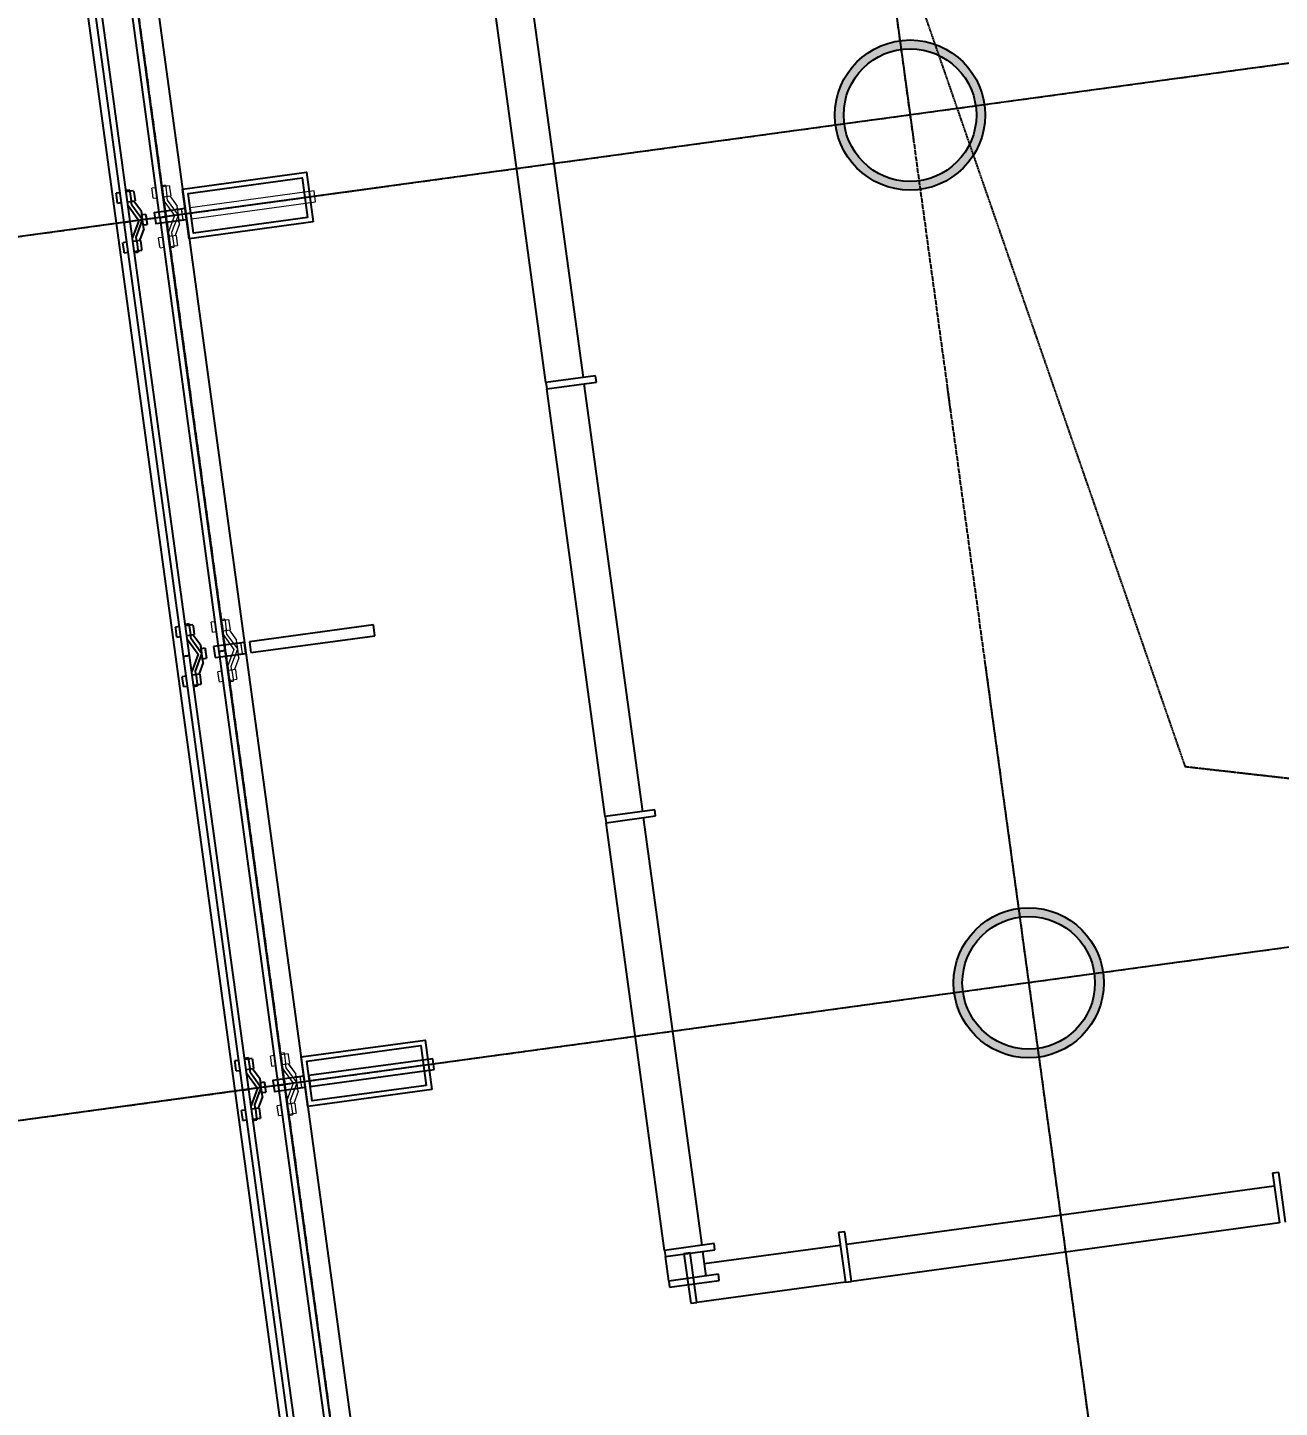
# Model space of a CAD drawing. Header units: millimetres. Extents: x -39175 to 150737, y -15023 to 140542.
# Drawn here: x -27054 to -22053, y 97356 to 102870 of the extents above; entities that cross this region are included whole.
import ezdxf

# ---------------------------------------------------------------- set-up
doc = ezdxf.new("R2010")
doc.units = ezdxf.units.MM
doc.header["$LTSCALE"] = 10
doc.linetypes.add('DASH', pattern=[0.35, 0.25, -0.1])
doc.linetypes.add('E-RG-1F$0$$0$DOTE', pattern=[2.42, 2, -0.2, 0.02, -0.2])
for name, color, linetype in [('A—墙体', 7, 'Continuous'), ('A—轴线、尺寸', 1, 'Continuous'), ('A—门窗', 135, 'Continuous'), ('I—平面—填充03(灰度)', 250, 'Continuous'), ('I—平面—门', 22, 'Continuous'), ('轴线100', 1, 'Continuous')]:
    doc.layers.add(name, color=color, linetype=linetype)
doc.layers.add('E-RF-5F$0$A-GLAZ', color=6, linetype='Continuous', lineweight=5)
doc.styles.add('ARIAL', font='arial.ttf')
doc.dimstyles.new('200', dxfattribs={"dimscale": 200, "dimtxt": 2.5, "dimasz": 2, "dimexe": 1, "dimexo": 1, "dimgap": 0.8, "dimtad": 1, "dimdec": 0, "dimdsep": 46, "dimtxsty": 'ARIAL', "dimblk1": 'ARCHTICK', "dimblk2": 'ARCHTICK', "dimsah": 1, "dimcen": -0.9, "dimdle": 1, "dimclrd": 256, "dimclre": 256, "dimclrt": 40, "dimaunit": 1, "dimadec": 0, "dimazin": 0, "dimtfac": 0.35, "dimtdec": 0, "dimtix": 1, "dimtmove": 2, "dimatfit": 3, "dimldrblk": 'ARCHTICK', "dimfxl": 0, "dimtvp": 0.8, "dimtolj": 1, "dimtzin": 0, "dimarcsym": 0})
doc.dimstyles.new('副本 100', dxfattribs={"dimscale": 100, "dimtxt": 2.5, "dimasz": 2, "dimexe": 1, "dimexo": 1, "dimgap": 0.8, "dimtad": 1, "dimdec": 0, "dimdsep": 46, "dimtxsty": 'ARIAL', "dimblk1": 'ARCHTICK', "dimblk2": 'ARCHTICK', "dimsah": 1, "dimcen": -0.9, "dimdle": 1, "dimclrd": 256, "dimclre": 256, "dimclrt": 40, "dimaunit": 1, "dimadec": 0, "dimazin": 0, "dimtfac": 0.35, "dimtdec": 0, "dimtix": 1, "dimtmove": 2, "dimatfit": 3, "dimldrblk": 'ARCHTICK', "dimfxl": 0, "dimtvp": 0.8, "dimtolj": 1, "dimtzin": 0, "dimarcsym": 0})

# ---------------------------------------------------------------- blocks, each defined once
blk = doc.blocks.new('E-RF-5F$0$Spider Panel - Spider Panel-10871031-E2 号楼五层平面图 5TH FLOOR PLAN')
at = {"layer": 'A—门窗', "color": 8, "lineweight": 9}
for p, q in [((-895, 65), (-895, 50)), ((-895, 65), (-889.1, 65)), ((-895, 65), (-895, 50)), ((-895, 65), (-860.9, 65)), ((-895, 65), (-895, 50)), ((-895, 65), (-860.9, 65)), ((-895, 65), (-895, 50)), ((-895, 65), (-889.1, 65)), ((-889.1, 65), (-855, 65)), ((-889.1, 65), (-855, 65)), ((-860.9, 65), (-855, 65)), ((-860.9, 65), (-855, 65)), ((-855, 50), (-855, 65)), ((-855, 50), (-855, 65)), ((-855, 50), (-855, 65)), ((-855, 50), (-855, 65)), ((855, 65), (855, 50)), ((855, 65), (860.9, 65)), ((855, 65), (855, 50)), ((855, 65), (889.1, 65)), ((855, 65), (855, 50)), ((855, 65), (889.1, 65)), ((855, 65), (855, 50)), ((855, 65), (860.9, 65)), ((860.9, 65), (895, 65)), ((860.9, 65), (895, 65)), ((889.1, 65), (895, 65)), ((889.1, 65), (895, 65)), ((895, 50), (895, 65)), ((895, 50), (895, 65)), ((895, 50), (895, 65)), ((895, 50), (895, 65)), ((-1000, 15.1), (-1000, 0)), ((-1000, 15.1), (-992.7, 15.1)), ((-995, 30.1), (-995, 0)), ((-995, 30.1), (-989.1, 30.1)), ((-992.7, 15.1), (-957.3, 15.1)), ((-989.1, 30.1), (-955, 30.1)), ((-939.6, 15.1), (-957.3, 15.1)), ((-955, 25.9), (-910.4, 50)), ((-955, 0), (-955, 30.1)), ((-875, 50), (-939.6, 15.1)), ((-939.6, 0), (-875, 35)), ((-892.7, 50), (-910.4, 50)), ((-875, 50), (-910.4, 50)), ((-900, 50), (-900, 46)), ((-900, 50), (-900, 46)), ((-875, 50), (-892.7, 50)), ((-810.4, 15.1), (-875, 50)), ((-839.6, 50), (-875, 50)), ((-857.3, 50), (-875, 50)), ((-875, 35), (-810.4, 0)), ((-839.6, 50), (-857.3, 50)), ((-850, 46), (-850, 50)), ((-850, 46), (-850, 50)), ((-839.6, 50), (-795, 25.9)), ((-792.7, 15.1), (-810.4, 15.1)), ((-795, 30.1), (-795, 0)), ((-795, 30.1), (-760.9, 30.1)), ((-792.7, 15.1), (-757.3, 15.1)), ((-760.9, 30.1), (-755, 30.1)), ((-757.3, 15.1), (-750, 15.1)), ((-755, 0), (-755, 30.1)), ((-750, 0), (-750, 15.1)), ((750, 15.1), (750, 0)), ((750, 15.1), (757.3, 15.1)), ((755, 30.1), (755, 0)), ((755, 30.1), (760.9, 30.1)), ((757.3, 15.1), (792.7, 15.1)), ((760.9, 30.1), (795, 30.1)), ((810.4, 15.1), (792.7, 15.1)), ((795, 25.9), (839.6, 50)), ((795, 0), (795, 30.1)), ((875, 50), (810.4, 15.1)), ((810.4, 0), (875, 35)), ((857.3, 50), (839.6, 50)), ((875, 50), (839.6, 50)), ((850, 50), (850, 46)), ((850, 50), (850, 46)), ((875, 50), (857.3, 50)), ((939.6, 15.1), (875, 50)), ((910.4, 50), (875, 50)), ((892.7, 50), (875, 50)), ((875, 35), (939.6, 0)), ((910.4, 50), (892.7, 50)), ((900, 46), (900, 50)), ((900, 46), (900, 50)), ((910.4, 50), (955, 25.9)), ((957.3, 15.1), (939.6, 15.1)), ((955, 30.1), (955, 0)), ((955, 30.1), (989.1, 30.1)), ((957.3, 15.1), (992.7, 15.1)), ((989.1, 30.1), (995, 30.1)), ((992.7, 15.1), (1000, 15.1)), ((995, 0), (995, 30.1)), ((1000, 0), (1000, 15.1)), ((-995, -25.4), (-995, -40.4)), ((-989.1, -40.4), (-995, -40.4)), ((-955, -40.4), (-989.1, -40.4)), ((-955, -40.4), (-955, -25.4)), ((-795, -25.4), (-795, -40.4)), ((-760.9, -40.4), (-795, -40.4)), ((-755, -40.4), (-760.9, -40.4)), ((-755, -40.4), (-755, -25.4)), ((755, -25.4), (755, -40.4)), ((760.9, -40.4), (755, -40.4)), ((795, -40.4), (760.9, -40.4)), ((795, -40.4), (795, -25.4)), ((955, -25.4), (955, -40.4)), ((989.1, -40.4), (955, -40.4)), ((995, -40.4), (989.1, -40.4)), ((995, -40.4), (995, -25.4))]:
    blk.add_line(p, q, dxfattribs=at)
at = {"layer": 'A—门窗'}
for p, q in [((875, 0), (-875, 0)), ((-875, 0), (-875, -25.4)), ((-875, -25.4), (875, -25.4)), ((875, -25.4), (875, 0))]:
    blk.add_line(p, q, dxfattribs=at)
blk = doc.blocks.new('E-RF-5F$0$Spider Panel - Spider Panel-10887749-E2 号楼五层平面图 5TH FLOOR PLAN')
at = {"layer": 'A—门窗'}
for p, q in [((774.2, 0), (-774.2, 0)), ((-774.2, 0), (-774.2, -25.4)), ((-774.2, -25.4), (774.2, -25.4)), ((774.2, -25.4), (774.2, 0))]:
    blk.add_line(p, q, dxfattribs=at)
at = {"layer": 'E-RF-5F$0$A-GLAZ', "color": 8, "lineweight": 9}
for p, q in [((-794.2, 65), (-794.2, 50)), ((-794.2, 65), (-788.3, 65)), ((-794.2, 65), (-794.2, 50)), ((-794.2, 65), (-760, 65)), ((-794.2, 65), (-794.2, 50)), ((-794.2, 65), (-760, 65)), ((-794.2, 65), (-794.2, 50)), ((-794.2, 65), (-788.3, 65)), ((-788.3, 65), (-754.2, 65)), ((-788.3, 65), (-754.2, 65)), ((-760, 65), (-754.2, 65)), ((-760, 65), (-754.2, 65)), ((-754.2, 50), (-754.2, 65)), ((-754.2, 50), (-754.2, 65)), ((-754.2, 50), (-754.2, 65)), ((-754.2, 50), (-754.2, 65)), ((754.2, 65), (754.2, 50)), ((754.2, 65), (760, 65)), ((754.2, 65), (754.2, 50)), ((754.2, 65), (788.3, 65)), ((754.2, 65), (754.2, 50)), ((754.2, 65), (788.3, 65)), ((754.2, 65), (754.2, 50)), ((754.2, 65), (760, 65)), ((760, 65), (794.2, 65)), ((760, 65), (794.2, 65)), ((788.3, 65), (794.2, 65)), ((788.3, 65), (794.2, 65)), ((794.2, 50), (794.2, 65)), ((794.2, 50), (794.2, 65)), ((794.2, 50), (794.2, 65)), ((794.2, 50), (794.2, 65)), ((-899.2, 15.1), (-899.2, 0)), ((-899.2, 15.1), (-891.9, 15.1)), ((-894.2, 30.1), (-894.2, 0)), ((-894.2, 30.1), (-888.3, 30.1)), ((-891.9, 15.1), (-856.5, 15.1)), ((-888.3, 30.1), (-854.2, 30.1)), ((-838.8, 15.1), (-856.5, 15.1)), ((-854.2, 25.9), (-809.5, 50)), ((-854.2, 0), (-854.2, 30.1)), ((-774.2, 50), (-838.8, 15.1)), ((-838.8, 0), (-774.2, 35)), ((-791.9, 50), (-809.5, 50)), ((-774.2, 50), (-809.5, 50)), ((-799.2, 50), (-799.2, 46)), ((-799.2, 50), (-799.2, 46)), ((-774.2, 50), (-791.9, 50)), ((-709.5, 15.1), (-774.2, 50)), ((-738.8, 50), (-774.2, 50)), ((-756.5, 50), (-774.2, 50)), ((-774.2, 35), (-709.5, 0)), ((-738.8, 50), (-756.5, 50)), ((-749.2, 46), (-749.2, 50)), ((-749.2, 46), (-749.2, 50)), ((-738.8, 50), (-694.1, 25.9)), ((-691.9, 15.1), (-709.5, 15.1)), ((-694.2, 30.1), (-694.2, 0)), ((-694.2, 30.1), (-660, 30.1)), ((-691.9, 15.1), (-656.5, 15.1)), ((-660, 30.1), (-654.2, 30.1)), ((-656.5, 15.1), (-649.2, 15.1)), ((-654.2, 0), (-654.2, 30.1)), ((-649.2, 0), (-649.2, 15.1)), ((649.2, 15.1), (649.2, 0)), ((649.2, 15.1), (656.5, 15.1)), ((654.2, 30.1), (654.2, 0)), ((654.2, 30.1), (660, 30.1)), ((656.5, 15.1), (691.9, 15.1)), ((660, 30.1), (694.2, 30.1)), ((709.5, 15.1), (691.9, 15.1)), ((694.1, 25.9), (738.8, 50)), ((694.2, 0), (694.2, 30.1)), ((774.2, 50), (709.5, 15.1)), ((709.5, 0), (774.2, 35)), ((756.5, 50), (738.8, 50)), ((774.2, 50), (738.8, 50)), ((749.2, 50), (749.2, 46)), ((749.2, 50), (749.2, 46)), ((774.2, 50), (756.5, 50)), ((838.8, 15.1), (774.2, 50)), ((809.5, 50), (774.2, 50)), ((791.9, 50), (774.2, 50)), ((774.2, 35), (838.8, 0)), ((809.5, 50), (791.9, 50)), ((799.2, 46), (799.2, 50)), ((799.2, 46), (799.2, 50)), ((809.5, 50), (854.2, 25.9)), ((856.5, 15.1), (838.8, 15.1)), ((854.2, 30.1), (854.2, 0)), ((854.2, 30.1), (888.3, 30.1)), ((856.5, 15.1), (891.9, 15.1)), ((888.3, 30.1), (894.2, 30.1)), ((891.9, 15.1), (899.2, 15.1)), ((894.2, 0), (894.2, 30.1)), ((899.2, 0), (899.2, 15.1)), ((-894.2, -25.4), (-894.2, -40.4)), ((-888.3, -40.4), (-894.2, -40.4)), ((-854.2, -40.4), (-888.3, -40.4)), ((-854.2, -40.4), (-854.2, -25.4)), ((-694.2, -25.4), (-694.2, -40.4)), ((-660, -40.4), (-694.2, -40.4)), ((-654.2, -40.4), (-660, -40.4)), ((-654.2, -40.4), (-654.2, -25.4)), ((654.2, -25.4), (654.2, -40.4)), ((660, -40.4), (654.2, -40.4)), ((694.2, -40.4), (660, -40.4)), ((694.2, -40.4), (694.2, -25.4)), ((854.2, -25.4), (854.2, -40.4)), ((888.3, -40.4), (854.2, -40.4)), ((894.2, -40.4), (888.3, -40.4)), ((894.2, -40.4), (894.2, -25.4))]:
    blk.add_line(p, q, dxfattribs=at)
blk = doc.blocks.new('E-RF-5F$0$Rectangular Mullion - Icon Glass Fins-10826575-E2 号楼五层平面图 5TH FLOOR PLAN')
at = {"layer": 'A—门窗', "lineweight": 18}
for p, q in [((-22, -100), (22, -100)), ((-22, -600), (-22, -100)), ((22, -100), (22, -600)), ((22, -600), (-22, -600))]:
    blk.add_line(p, q, dxfattribs=at)
blk = doc.blocks.new('E-COLS-F5')
at = {"layer": 'I—平面—填充03(灰度)'}
h = blk.add_hatch(color=18, dxfattribs=at)
edge = h.paths.add_edge_path(flags=17)
edge.add_arc((11685385, -6104423.4), 265, 0, 360)
edge = h.paths.add_edge_path()
edge.add_arc((11685385, -6104423.4), 300, 0, 360)
h = blk.add_hatch(color=18, dxfattribs=at)
edge = h.paths.add_edge_path(flags=17)
edge.add_arc((11685859, -6107891.1), 265, 0, 360)
edge = h.paths.add_edge_path()
edge.add_arc((11685859, -6107891.1), 300, 0, 360)
at = {"layer": 'A—墙体'}
for centre, radius in [((11685385, -6104423.4), 300), ((11685385, -6104423.4), 265), ((11685859, -6107891.1), 300), ((11685859, -6107891.1), 265)]:
    blk.add_circle(centre, radius, dxfattribs=at)
blk = doc.blocks.new('E2-RI-5F$0$200x500')
at = {"layer": 'A—门窗', "elevation": 0}
blk.add_lwpolyline([(11654894.9, -6112598.3), (11654827.2, -6112102.9), (11655025.4, -6112075.8), (11655093.1, -6112571.2), (11654894.9, -6112598.3)], dxfattribs=at)
blk.add_lwpolyline([(11654912, -6112575.8), (11654849.7, -6112120), (11655008.3, -6112098.3), (11655070.6, -6112554.1)], close=True, dxfattribs=at)
blk = doc.blocks.new('_ArchTick')
at = {"color": 0, "linetype": 'ByBlock', "const_width": 0.15}
blk.add_lwpolyline([(-0.5, -0.5), (0.5, 0.5)], dxfattribs=at)
blk = doc.blocks.new('*D4646')
at = {"layer": 'A—轴线、尺寸', "linetype": 'ByBlock', "lineweight": -2}
for p, q in [((-26566.2, 102105.9), (-33207.7, 101198.1)), ((-32508.5, 97559.3), (-33036.7, 101423.3)), ((-26092.2, 98638.1), (-32733.7, 97730.3))]:
    blk.add_line(p, q, dxfattribs=at)
at = {"layer": 'Defpoints', "color": 0, "linetype": 'ByBlock'}
for p in [(-26368.1, 102133), (-33009.6, 101225.2), (-25894.1, 98665.2)]:
    blk.add_point(p, dxfattribs=at)
at = {"layer": 'A—轴线、尺寸', "linetype": 'ByBlock', "lineweight": -2, "xscale": 400, "yscale": 400, "zscale": 400}
for p, rotation in [((-33009.6, 101225.2), 97.7833395196683), ((-32535.6, 97757.4), 277.7833395196683)]:
    blk.add_blockref('_ArchTick', p, dxfattribs=dict(at, rotation=rotation))
at = {"layer": 'A—轴线、尺寸', "color": 40, "linetype": 'ByBlock', "insert": (-32360.9, 99547.6), "char_height": 500, "attachment_point": 5, "rotation": 277.7833, "style": 'ARIAL'}
blk.add_mtext('\\A1;3500', dxfattribs=at)
blk = doc.blocks.new('*D4647')
at = {"layer": 'A—轴线、尺寸', "linetype": 'ByBlock', "lineweight": -2}
for p, q in [((-27040.2, 105573.7), (-33681.7, 104665.9)), ((-32982.5, 101027), (-33510.6, 104891.1)), ((-26566.2, 102105.9), (-33207.7, 101198.1))]:
    blk.add_line(p, q, dxfattribs=at)
at = {"layer": 'Defpoints', "color": 0, "linetype": 'ByBlock'}
for p in [(-26842.1, 105600.7), (-33483.6, 104692.9), (-26368.1, 102133)]:
    blk.add_point(p, dxfattribs=at)
at = {"layer": 'A—轴线、尺寸', "linetype": 'ByBlock', "lineweight": -2, "xscale": 400, "yscale": 400, "zscale": 400}
for p, rotation in [((-33483.6, 104692.9), 97.7833395196683), ((-33009.6, 101225.2), 277.7833395196683)]:
    blk.add_blockref('_ArchTick', p, dxfattribs=dict(at, rotation=rotation))
at = {"layer": 'A—轴线、尺寸', "color": 40, "linetype": 'ByBlock', "insert": (-32834.9, 103015.3), "char_height": 500, "attachment_point": 5, "rotation": 277.7833, "style": 'ARIAL'}
blk.add_mtext('\\A1;3500', dxfattribs=at)
blk = doc.blocks.new('*D4737')
at = {"layer": 'A—轴线、尺寸', "linetype": 'ByBlock', "lineweight": -2}
blk.add_line((-29420.4, 94640.6), (-32252, 94253.6), dxfattribs=at)
blk.add_arc((993.9, 98797.9), 33355.1, 187.78334, 191.95265, dxfattribs=at)
at = {"layer": 'Defpoints', "color": 0, "linetype": 'ByBlock'}
for p in [(-1772.7, 98419.7), (-29222.3, 94667.7), (-23206.6, 93674.8), (-31934.6, 93480.5), (-33901.5, 91410.8)]:
    blk.add_point(p, dxfattribs=at)
at = {"layer": 'A—轴线、尺寸', "linetype": 'ByBlock', "lineweight": -2, "xscale": 400, "yscale": 400, "zscale": 400}
for p, rotation in [((-32053.9, 94280.7), 97.78334124777838), ((-31638, 91889.9), 281.9526484732442)]:
    blk.add_blockref('_ArchTick', p, dxfattribs=dict(at, rotation=rotation))
at = {"layer": 'A—轴线、尺寸', "color": 40, "linetype": 'ByBlock', "insert": (-31463.7, 93151.8), "char_height": 500, "attachment_point": 5, "rotation": 279.868, "style": 'ARIAL'}
blk.add_mtext('\\A1;4°', dxfattribs=at)
blk = doc.blocks.new('*D4841')
at = {"layer": 'Defpoints', "color": 0}
for p in [(-282440.2, 101536.1), (-287126.9, 100895.5), (-281879.6, 98887.6)]:
    blk.add_point(p, dxfattribs=at)
at = {"layer": '轴线100', "lineweight": -2}
for p, q in [((-282539.3, 101522.5), (-287226, 100881.9)), ((-286747.7, 98121.3), (-287140.5, 100994.6)), ((-281978.7, 98874.1), (-286860.3, 98206.8))]:
    blk.add_line(p, q, dxfattribs=at)
at = {"layer": '轴线100', "lineweight": -2, "xscale": 200, "yscale": 200, "zscale": 200}
for p, rotation in [((-287126.9, 100895.5), 97.78333952134932), ((-286761.3, 98220.3), 277.7833395213493)]:
    blk.add_blockref('_ArchTick', p, dxfattribs=dict(at, rotation=rotation))
at = {"layer": '轴线100', "color": 40, "insert": (-286713.1, 99589.5), "char_height": 300, "attachment_point": 5, "rotation": 277.7833, "style": 'ARIAL'}
blk.add_mtext('\\A1;2700', dxfattribs=at)
blk = doc.blocks.new('*D4842')
at = {"layer": 'Defpoints', "color": 0}
for p in [(-280959.4, 105271), (-287600.9, 104363.2), (-280485.4, 101803.3)]:
    blk.add_point(p, dxfattribs=at)
at = {"layer": '轴线100', "lineweight": -2}
for p, q in [((-281058.5, 105257.5), (-287700, 104349.7)), ((-287113.4, 100796.4), (-287614.5, 104462.3)), ((-280584.5, 101789.7), (-287226, 100881.9))]:
    blk.add_line(p, q, dxfattribs=at)
at = {"layer": '轴线100', "lineweight": -2, "xscale": 200, "yscale": 200, "zscale": 200}
for p, rotation in [((-287600.9, 104363.2), 97.78333952134932), ((-287126.9, 100895.5), 277.7833395213493)]:
    blk.add_blockref('_ArchTick', p, dxfattribs=dict(at, rotation=rotation))
at = {"layer": '轴线100', "color": 40, "insert": (-287132.8, 102660.9), "char_height": 300, "attachment_point": 5, "rotation": 277.7833, "style": 'ARIAL'}
blk.add_mtext('\\A1;3500', dxfattribs=at)
blk = doc.blocks.new('*D4843')
at = {"layer": 'Defpoints', "color": 0}
for p in [(-281433.4, 108738.8), (-288074.9, 107831), (-280959.4, 105271)]:
    blk.add_point(p, dxfattribs=at)
at = {"layer": '轴线100', "lineweight": -2}
for p, q in [((-281532.5, 108725.2), (-288174, 107817.4)), ((-287587.4, 104264.2), (-288088.5, 107930.1)), ((-281058.5, 105257.5), (-287700, 104349.7))]:
    blk.add_line(p, q, dxfattribs=at)
at = {"layer": '轴线100', "lineweight": -2, "xscale": 200, "yscale": 200, "zscale": 200}
for p, rotation in [((-288074.9, 107831), 97.78333952134932), ((-287600.9, 104363.2), 277.7833395213493)]:
    blk.add_blockref('_ArchTick', p, dxfattribs=dict(at, rotation=rotation))
at = {"layer": '轴线100', "color": 40, "insert": (-287606.8, 106128.7), "char_height": 300, "attachment_point": 5, "rotation": 277.7833, "style": 'ARIAL'}
blk.add_mtext('\\A1;3500', dxfattribs=at)
blk = doc.blocks.new('A$C1C9D1350')
at = {"layer": '轴线100', "linetype": 'E-RG-1F$0$$0$DOTE'}
for p, q in [((-281922.2, 127344.8), (-277993.3, 98601.3)), ((-284894.5, 126938.5), (-280965.7, 98195)), ((-261127.9, 107981.7), (-289879.7, 104051.7)), ((-260653.9, 104514), (-289405.7, 100584))]:
    blk.add_line(p, q, dxfattribs=at)
at = {"layer": '轴线100'}
for base, p1, p2, picture, middle in [((-288074.9, 107831), (-280959.4, 105271), (-281433.4, 108738.8), '*D4843', (-287606.8, 106128.7)), ((-287600.9, 104363.2), (-280485.4, 101803.3), (-280959.4, 105271), '*D4842', (-287132.8, 102660.9)), ((-287126.9, 100895.5), (-281879.6, 98887.6), (-282440.2, 101536.1), '*D4841', (-286713.1, 99589.5))]:
    dim = blk.add_linear_dim(base=base, p1=p1, p2=p2, angle=97.7833, dimstyle='副本 100', override={"dimtxt": 3}, dxfattribs=at)
    dim.commit()
    dim.dimension.update_dxf_attribs({"geometry": picture, "text_midpoint": middle})

msp = doc.modelspace()

# ---------------------------------------------------------------- linework, layer by layer
at = {"layer": 'A—轴线、尺寸', "linetype": 'E-RG-1F$0$$0$DOTE', "ltscale": 500}
for p, q in [((-26508.1, 124319.2), (-22579.3, 95575.7)), ((-6536.6, 104843.7), (-35288.4, 100913.7)), ((-6062.6, 101375.9), (-34814.4, 97445.9))]:
    msp.add_line(p, q, dxfattribs=at)
at = {"layer": 'A—轴线、尺寸', "linetype": 'E-RG-1F$0$$0$DOTE'}
msp.add_line((-29480.5, 123913), (-25551.6, 95169.4), dxfattribs=at)
at = {"layer": 'A—门窗'}
for p, q in [((-28080.5, 112193.8, 0), (-25791.7, 95448.7, 0)), ((-27765.1, 111953.9, 0), (-25552.2, 95764.4, 0)), ((-26643.7, 102094.9), (-26880.7, 103828.8)), ((-26905.9, 103825.3), (-26668.9, 102091.5)), ((-25068.2, 103180.8), (-24834.6, 101471.7)), ((-24983.2, 101451.4), (-25216.8, 103160.5)), ((-26685.2, 102210.4), (-26700, 102208.3)), ((-26685.2, 102210.4), (-26700, 102208.3)), ((-26699.2, 102202.5), (-26700, 102208.3)), ((-26699.2, 102202.5), (-26700, 102208.3)), ((-26694.6, 102168.7), (-26699.2, 102202.5)), ((-26694.6, 102168.7), (-26699.2, 102202.5)), ((-26645.7, 102220.8), (-26660.7, 102218.8)), ((-26645.7, 102220.8), (-26660.7, 102218.8)), ((-26630.2, 102217.9), (-26660, 102213.8)), ((-26630.2, 102217.9), (-26660, 102213.8)), ((-26654.6, 102174.2), (-26624.7, 102178.2)), ((-26654.6, 102174.2), (-26624.7, 102178.2)), ((-26645.7, 102220.8), (-26644.7, 102213.5)), ((-26645.7, 102220.8), (-26644.7, 102213.5)), ((-26644.7, 102213.5), (-26639.9, 102178.5)), ((-26644.7, 102213.5), (-26639.9, 102178.5)), ((-26637.5, 102161), (-26639.9, 102178.5)), ((-26637.5, 102161), (-26639.9, 102178.5)), ((-26630.2, 102217.9), (-26629.4, 102212.1)), ((-26630.2, 102217.9), (-26629.4, 102212.1)), ((-26629.4, 102212.1), (-26624.7, 102178.2)), ((-26629.4, 102212.1), (-26624.7, 102178.2)), ((-26628.9, 102177.7), (-26599, 102136.7)), ((-26628.9, 102177.7), (-26599, 102136.7)), ((-26694.6, 102168.7), (-26679.7, 102170.7)), ((-26694.6, 102168.7), (-26679.7, 102170.7)), ((-26652.5, 102159), (-26609.1, 102099.6)), ((-26652.5, 102159), (-26609.1, 102099.6)), ((-26594.2, 102101.7), (-26637.5, 102161)), ((-26594.2, 102101.7), (-26637.5, 102161)), ((-26597.6, 102126.4), (-26601.6, 102125.9)), ((-26597.6, 102126.4), (-26601.6, 102125.9)), ((-26597.6, 102126.4), (-26601.6, 102125.9)), ((-26597.6, 102126.4), (-26601.6, 102125.9)), ((-26596.6, 102119.2), (-26599, 102136.7)), ((-26594.2, 102101.7), (-26599, 102136.7)), ((-26596.6, 102119.2), (-26599, 102136.7)), ((-26594.2, 102101.7), (-26599, 102136.7)), ((-26582, 102123.5), (-26596.9, 102121.5)), ((-26582, 102123.5), (-26596.9, 102121.5)), ((-26582, 102123.5), (-26596.9, 102121.5)), ((-26582, 102123.5), (-26596.9, 102121.5)), ((-26582, 102123.5), (-26596.9, 102121.5)), ((-26582, 102123.5), (-26596.9, 102121.5)), ((-26582, 102123.5), (-26596.9, 102121.5)), ((-26582, 102123.5), (-26596.9, 102121.5)), ((-26594.2, 102101.7), (-26596.6, 102119.2)), ((-26594.2, 102101.7), (-26596.6, 102119.2)), ((-26582, 102123.5), (-26581.2, 102117.7)), ((-26582, 102123.5), (-26577.4, 102089.7)), ((-26582, 102123.5), (-26577.4, 102089.7)), ((-26582, 102123.5), (-26581.2, 102117.7)), ((-26582, 102123.5), (-26581.2, 102117.7)), ((-26582, 102123.5), (-26577.4, 102089.7)), ((-26582, 102123.5), (-26577.4, 102089.7)), ((-26582, 102123.5), (-26581.2, 102117.7)), ((-26668.9, 102091.5), (-26643.7, 102094.9)), ((-26643.7, 102094.9), (-26668.9, 102091.5)), ((-26668.9, 102091.5), (-26431.9, 100357.6)), ((-26406.7, 100361), (-26643.7, 102094.9)), ((-26609.1, 102099.6), (-26635, 102030.9)), ((-26609.1, 102099.6), (-26635, 102030.9)), ((-26620, 102032.9), (-26594.2, 102101.7)), ((-26620, 102032.9), (-26594.2, 102101.7)), ((-26589.4, 102066.6), (-26607.3, 102019.1)), ((-26589.4, 102066.6), (-26607.3, 102019.1)), ((-26594.8, 102076.4), (-26590.8, 102076.9)), ((-26594.8, 102076.4), (-26590.8, 102076.9)), ((-26594.8, 102076.4), (-26590.8, 102076.9)), ((-26594.8, 102076.4), (-26590.8, 102076.9)), ((-26589.4, 102066.6), (-26594.2, 102101.7)), ((-26591.8, 102084.2), (-26594.2, 102101.7)), ((-26589.4, 102066.6), (-26594.2, 102101.7)), ((-26591.8, 102084.2), (-26594.2, 102101.7)), ((-26589.4, 102066.6), (-26591.8, 102084.2)), ((-26589.4, 102066.6), (-26591.8, 102084.2)), ((-26591.5, 102081.9), (-26576.6, 102083.9)), ((-26591.5, 102081.9), (-26576.6, 102083.9)), ((-26591.5, 102081.9), (-26576.6, 102083.9)), ((-26591.5, 102081.9), (-26576.6, 102083.9)), ((-26591.5, 102081.9), (-26576.6, 102083.9)), ((-26591.5, 102081.9), (-26576.6, 102083.9)), ((-26591.5, 102081.9), (-26576.6, 102083.9)), ((-26591.5, 102081.9), (-26576.6, 102083.9)), ((-26581.2, 102117.7), (-26576.6, 102083.9)), ((-26581.2, 102117.7), (-26576.6, 102083.9)), ((-26581.2, 102117.7), (-26576.6, 102083.9)), ((-26581.2, 102117.7), (-26576.6, 102083.9)), ((-26577.4, 102089.7), (-26576.6, 102083.9)), ((-26577.4, 102089.7), (-26576.6, 102083.9)), ((-26577.4, 102089.7), (-26576.6, 102083.9)), ((-26577.4, 102089.7), (-26576.6, 102083.9)), ((-26658.1, 102012.2), (-26672.9, 102010.2)), ((-26658.1, 102012.2), (-26672.9, 102010.2)), ((-26668.3, 101976.3), (-26672.9, 102010.2)), ((-26668.3, 101976.3), (-26672.9, 102010.2)), ((-26603.1, 102019.7), (-26632.9, 102015.6)), ((-26603.1, 102019.7), (-26632.9, 102015.6)), ((-26617.6, 102015.4), (-26620, 102032.9)), ((-26617.6, 102015.4), (-26620, 102032.9)), ((-26617.6, 102015.4), (-26612.8, 101980.4)), ((-26617.6, 102015.4), (-26612.8, 101980.4)), ((-26603.1, 102019.7), (-26598.5, 101985.9)), ((-26603.1, 102019.7), (-26598.5, 101985.9)), ((-26667.5, 101970.5), (-26668.3, 101976.3)), ((-26667.5, 101970.5), (-26668.3, 101976.3)), ((-26667.5, 101970.5), (-26652.6, 101972.6)), ((-26667.5, 101970.5), (-26652.6, 101972.6)), ((-26627.5, 101976), (-26597.7, 101980.1)), ((-26627.5, 101976), (-26597.7, 101980.1)), ((-26626.8, 101971.1), (-26611.8, 101973.1)), ((-26626.8, 101971.1), (-26611.8, 101973.1)), ((-26612.8, 101980.4), (-26611.8, 101973.1)), ((-26612.8, 101980.4), (-26611.8, 101973.1)), ((-26598.5, 101985.9), (-26597.7, 101980.1)), ((-26598.5, 101985.9), (-26597.7, 101980.1)), ((-24746.2, 99717.5), (-24979.9, 101426.6)), ((-24831.2, 101446.9), (-24597.6, 99737.8)), ((-26448.2, 100476.5), (-26463, 100474.5)), ((-26448.2, 100476.5), (-26463, 100474.5)), ((-26462.2, 100468.6), (-26463, 100474.5)), ((-26462.2, 100468.6), (-26463, 100474.5)), ((-26457.6, 100434.8), (-26462.2, 100468.6)), ((-26457.6, 100434.8), (-26462.2, 100468.6)), ((-26408.7, 100486.9), (-26423.7, 100484.9)), ((-26408.7, 100486.9), (-26423.7, 100484.9)), ((-26393.2, 100484), (-26423, 100479.9)), ((-26393.2, 100484), (-26423, 100479.9)), ((-26408.7, 100486.9), (-26407.7, 100479.7)), ((-26408.7, 100486.9), (-26407.7, 100479.7)), ((-26407.7, 100479.7), (-26402.9, 100444.6)), ((-26407.7, 100479.7), (-26402.9, 100444.6)), ((-26393.2, 100484), (-26392.4, 100478.2)), ((-26393.2, 100484), (-26392.4, 100478.2)), ((-26392.4, 100478.2), (-26387.7, 100444.4)), ((-26392.4, 100478.2), (-26387.7, 100444.4)), ((-26457.6, 100434.8), (-26442.7, 100436.9)), ((-26457.6, 100434.8), (-26442.7, 100436.9)), ((-26417.6, 100440.3), (-26387.7, 100444.4)), ((-26417.6, 100440.3), (-26387.7, 100444.4)), ((-26415.5, 100425.1), (-26372.1, 100365.8)), ((-26415.5, 100425.1), (-26372.1, 100365.8)), ((-26400.5, 100427.1), (-26402.9, 100444.6)), ((-26400.5, 100427.1), (-26402.9, 100444.6)), ((-26357.2, 100367.8), (-26400.5, 100427.1)), ((-26357.2, 100367.8), (-26400.5, 100427.1)), ((-26391.9, 100443.8), (-26362, 100402.8)), ((-26391.9, 100443.8), (-26362, 100402.8)), ((-26431.9, 100357.6), (-26406.7, 100361)), ((-26406.7, 100361), (-26431.9, 100357.6)), ((-26431.9, 100357.6), (-26194.9, 98623.7)), ((-26169.7, 98627.1), (-26406.7, 100361)), ((-26372.1, 100365.8), (-26398, 100297)), ((-26372.1, 100365.8), (-26398, 100297)), ((-26383, 100299), (-26357.2, 100367.8)), ((-26383, 100299), (-26357.2, 100367.8)), ((-26360.6, 100392.6), (-26364.6, 100392)), ((-26360.6, 100392.6), (-26364.6, 100392)), ((-26360.6, 100392.6), (-26364.6, 100392)), ((-26360.6, 100392.6), (-26364.6, 100392)), ((-26359.6, 100385.3), (-26362, 100402.8)), ((-26357.2, 100367.8), (-26362, 100402.8)), ((-26359.6, 100385.3), (-26362, 100402.8)), ((-26357.2, 100367.8), (-26362, 100402.8)), ((-26345, 100389.6), (-26359.9, 100387.6)), ((-26345, 100389.6), (-26359.9, 100387.6)), ((-26345, 100389.6), (-26359.9, 100387.6)), ((-26345, 100389.6), (-26359.9, 100387.6)), ((-26345, 100389.6), (-26359.9, 100387.6)), ((-26345, 100389.6), (-26359.9, 100387.6)), ((-26345, 100389.6), (-26359.9, 100387.6)), ((-26345, 100389.6), (-26359.9, 100387.6)), ((-26357.2, 100367.8), (-26359.6, 100385.3)), ((-26357.2, 100367.8), (-26359.6, 100385.3)), ((-26352.4, 100332.8), (-26357.2, 100367.8)), ((-26354.8, 100350.3), (-26357.2, 100367.8)), ((-26352.4, 100332.8), (-26357.2, 100367.8)), ((-26354.8, 100350.3), (-26357.2, 100367.8)), ((-26345, 100389.6), (-26344.3, 100383.8)), ((-26345, 100389.6), (-26340.4, 100355.8)), ((-26345, 100389.6), (-26340.4, 100355.8)), ((-26345, 100389.6), (-26344.3, 100383.8)), ((-26345, 100389.6), (-26344.3, 100383.8)), ((-26345, 100389.6), (-26340.4, 100355.8)), ((-26345, 100389.6), (-26340.4, 100355.8)), ((-26345, 100389.6), (-26344.3, 100383.8)), ((-26344.3, 100383.8), (-26339.6, 100350)), ((-26344.3, 100383.8), (-26339.6, 100350)), ((-26344.3, 100383.8), (-26339.6, 100350)), ((-26344.3, 100383.8), (-26339.6, 100350)), ((-26340.4, 100355.8), (-26339.6, 100350)), ((-26340.4, 100355.8), (-26339.6, 100350)), ((-26340.4, 100355.8), (-26339.6, 100350)), ((-26340.4, 100355.8), (-26339.6, 100350)), ((-26352.4, 100332.8), (-26370.3, 100285.2)), ((-26352.4, 100332.8), (-26370.3, 100285.2)), ((-26357.8, 100342.5), (-26353.8, 100343)), ((-26357.8, 100342.5), (-26353.8, 100343)), ((-26357.8, 100342.5), (-26353.8, 100343)), ((-26357.8, 100342.5), (-26353.8, 100343)), ((-26352.4, 100332.8), (-26354.8, 100350.3)), ((-26352.4, 100332.8), (-26354.8, 100350.3)), ((-26354.5, 100348), (-26339.6, 100350)), ((-26354.5, 100348), (-26339.6, 100350)), ((-26354.5, 100348), (-26339.6, 100350)), ((-26354.5, 100348), (-26339.6, 100350)), ((-26354.5, 100348), (-26339.6, 100350)), ((-26354.5, 100348), (-26339.6, 100350)), ((-26354.5, 100348), (-26339.6, 100350)), ((-26354.5, 100348), (-26339.6, 100350)), ((-26421.1, 100278.3), (-26435.9, 100276.3)), ((-26421.1, 100278.3), (-26435.9, 100276.3)), ((-26431.3, 100242.5), (-26435.9, 100276.3)), ((-26431.3, 100242.5), (-26435.9, 100276.3)), ((-26366.1, 100285.8), (-26395.9, 100281.8)), ((-26366.1, 100285.8), (-26395.9, 100281.8)), ((-26390.5, 100242.1), (-26360.7, 100246.2)), ((-26390.5, 100242.1), (-26360.7, 100246.2)), ((-26380.6, 100281.5), (-26383, 100299)), ((-26380.6, 100281.5), (-26383, 100299)), ((-26380.6, 100281.5), (-26375.8, 100246.5)), ((-26380.6, 100281.5), (-26375.8, 100246.5)), ((-26375.8, 100246.5), (-26374.8, 100239.2)), ((-26375.8, 100246.5), (-26374.8, 100239.2)), ((-26366.1, 100285.8), (-26361.5, 100252)), ((-26366.1, 100285.8), (-26361.5, 100252)), ((-26361.5, 100252), (-26360.7, 100246.2)), ((-26361.5, 100252), (-26360.7, 100246.2)), ((-26430.5, 100236.7), (-26431.3, 100242.5)), ((-26430.5, 100236.7), (-26431.3, 100242.5)), ((-26430.5, 100236.7), (-26415.7, 100238.7)), ((-26430.5, 100236.7), (-26415.7, 100238.7)), ((-26389.8, 100237.2), (-26374.8, 100239.2)), ((-26389.8, 100237.2), (-26374.8, 100239.2)), ((-24509.2, 97983.6), (-24742.9, 99692.7)), ((-24594.2, 99713), (-24360.6, 98003.9)), ((-26211.2, 98742.6), (-26226, 98740.6)), ((-26211.2, 98742.6), (-26226, 98740.6)), ((-26225.2, 98734.8), (-26226, 98740.6)), ((-26225.2, 98734.8), (-26226, 98740.6)), ((-26220.6, 98700.9), (-26225.2, 98734.8)), ((-26220.6, 98700.9), (-26225.2, 98734.8)), ((-26220.6, 98700.9), (-26205.7, 98703)), ((-26220.6, 98700.9), (-26205.7, 98703)), ((-26171.7, 98753), (-26186.7, 98751)), ((-26171.7, 98753), (-26186.7, 98751)), ((-26156.2, 98750.1), (-26186, 98746)), ((-26156.2, 98750.1), (-26186, 98746)), ((-26180.6, 98706.4), (-26150.7, 98710.5)), ((-26180.6, 98706.4), (-26150.7, 98710.5)), ((-26171.7, 98753), (-26170.7, 98745.8)), ((-26171.7, 98753), (-26170.7, 98745.8)), ((-26170.7, 98745.8), (-26165.9, 98710.8)), ((-26170.7, 98745.8), (-26165.9, 98710.8)), ((-26163.5, 98693.2), (-26165.9, 98710.8)), ((-26163.5, 98693.2), (-26165.9, 98710.8)), ((-26156.2, 98750.1), (-26155.4, 98744.3)), ((-26156.2, 98750.1), (-26155.4, 98744.3)), ((-26155.4, 98744.3), (-26150.7, 98710.5)), ((-26155.4, 98744.3), (-26150.7, 98710.5)), ((-26154.9, 98710), (-26125, 98669)), ((-26154.9, 98710), (-26125, 98669)), ((-26178.5, 98691.2), (-26135.1, 98631.9)), ((-26178.5, 98691.2), (-26135.1, 98631.9)), ((-26120.2, 98633.9), (-26163.5, 98693.2)), ((-26120.2, 98633.9), (-26163.5, 98693.2)), ((-26123.6, 98658.7), (-26127.6, 98658.1)), ((-26123.6, 98658.7), (-26127.6, 98658.1)), ((-26123.6, 98658.7), (-26127.6, 98658.1)), ((-26123.6, 98658.7), (-26127.6, 98658.1)), ((-26122.6, 98651.4), (-26125, 98669)), ((-26120.2, 98633.9), (-26125, 98669)), ((-26122.6, 98651.4), (-26125, 98669)), ((-26120.2, 98633.9), (-26125, 98669)), ((-26108, 98655.8), (-26122.9, 98653.7)), ((-26108, 98655.8), (-26122.9, 98653.7)), ((-26108, 98655.8), (-26122.9, 98653.7)), ((-26108, 98655.8), (-26122.9, 98653.7)), ((-26108, 98655.8), (-26122.9, 98653.7)), ((-26108, 98655.8), (-26122.9, 98653.7)), ((-26108, 98655.8), (-26122.9, 98653.7)), ((-26108, 98655.8), (-26122.9, 98653.7)), ((-26120.2, 98633.9), (-26122.6, 98651.4)), ((-26120.2, 98633.9), (-26122.6, 98651.4)), ((-26108, 98655.8), (-26107.3, 98650)), ((-26108, 98655.8), (-26103.4, 98621.9)), ((-26108, 98655.8), (-26103.4, 98621.9)), ((-26108, 98655.8), (-26107.3, 98650)), ((-26108, 98655.8), (-26107.3, 98650)), ((-26108, 98655.8), (-26103.4, 98621.9)), ((-26108, 98655.8), (-26103.4, 98621.9)), ((-26108, 98655.8), (-26107.3, 98650)), ((-26107.3, 98650), (-26102.6, 98616.1)), ((-26107.3, 98650), (-26102.6, 98616.1)), ((-26107.3, 98650), (-26102.6, 98616.1)), ((-26107.3, 98650), (-26102.6, 98616.1)), ((-26194.9, 98623.7), (-26169.7, 98627.1)), ((-26169.7, 98627.1), (-26194.9, 98623.7)), ((-26194.9, 98623.7), (-25985.2, 97089.6)), ((-25960, 97093), (-26169.7, 98627.1)), ((-26135.1, 98631.9), (-26161, 98563.1)), ((-26135.1, 98631.9), (-26161, 98563.1)), ((-26146, 98565.1), (-26120.2, 98633.9)), ((-26146, 98565.1), (-26120.2, 98633.9)), ((-26115.4, 98598.9), (-26133.3, 98551.4)), ((-26115.4, 98598.9), (-26133.3, 98551.4)), ((-26120.8, 98608.6), (-26116.8, 98609.2)), ((-26120.8, 98608.6), (-26116.8, 98609.2)), ((-26120.8, 98608.6), (-26116.8, 98609.2)), ((-26120.8, 98608.6), (-26116.8, 98609.2)), ((-26115.4, 98598.9), (-26120.2, 98633.9)), ((-26117.8, 98616.4), (-26120.2, 98633.9)), ((-26115.4, 98598.9), (-26120.2, 98633.9)), ((-26117.8, 98616.4), (-26120.2, 98633.9)), ((-26115.4, 98598.9), (-26117.8, 98616.4)), ((-26115.4, 98598.9), (-26117.8, 98616.4)), ((-26117.5, 98614.1), (-26102.6, 98616.1)), ((-26117.5, 98614.1), (-26102.6, 98616.1)), ((-26117.5, 98614.1), (-26102.6, 98616.1)), ((-26117.5, 98614.1), (-26102.6, 98616.1)), ((-26117.5, 98614.1), (-26102.6, 98616.1)), ((-26117.5, 98614.1), (-26102.6, 98616.1)), ((-26117.5, 98614.1), (-26102.6, 98616.1)), ((-26117.5, 98614.1), (-26102.6, 98616.1)), ((-26103.4, 98621.9), (-26102.6, 98616.1)), ((-26103.4, 98621.9), (-26102.6, 98616.1)), ((-26103.4, 98621.9), (-26102.6, 98616.1)), ((-26103.4, 98621.9), (-26102.6, 98616.1)), ((-26184.1, 98544.4), (-26198.9, 98542.4)), ((-26184.1, 98544.4), (-26198.9, 98542.4)), ((-26194.3, 98508.6), (-26198.9, 98542.4)), ((-26194.3, 98508.6), (-26198.9, 98542.4)), ((-26129.1, 98552), (-26158.9, 98547.9)), ((-26129.1, 98552), (-26158.9, 98547.9)), ((-26143.6, 98547.6), (-26146, 98565.1)), ((-26143.6, 98547.6), (-26146, 98565.1)), ((-26143.6, 98547.6), (-26138.8, 98512.6)), ((-26143.6, 98547.6), (-26138.8, 98512.6)), ((-26129.1, 98552), (-26124.5, 98518.1)), ((-26129.1, 98552), (-26124.5, 98518.1)), ((-26193.5, 98502.8), (-26194.3, 98508.6)), ((-26193.5, 98502.8), (-26194.3, 98508.6)), ((-26193.5, 98502.8), (-26178.7, 98504.8)), ((-26193.5, 98502.8), (-26178.7, 98504.8)), ((-26153.5, 98508.3), (-26123.7, 98512.3)), ((-26153.5, 98508.3), (-26123.7, 98512.3)), ((-26152.8, 98503.3), (-26137.8, 98505.3)), ((-26152.8, 98503.3), (-26137.8, 98505.3)), ((-26138.8, 98512.6), (-26137.8, 98505.3)), ((-26138.8, 98512.6), (-26137.8, 98505.3)), ((-26124.5, 98518.1), (-26123.7, 98512.3)), ((-26124.5, 98518.1), (-26123.7, 98512.3)), ((-23782.4, 98008.5), (-22073.3, 98242.1)), ((-22052.9, 98093.5), (-23762.1, 97859.9)), ((-24350.6, 97930.9), (-23807.1, 98005.1)), ((-24492.5, 97861), (-24505.9, 97958.8)), ((-24406.9, 97973.6), (-24431.7, 97970.2)), ((-24431.7, 97970.2), (-24404.6, 97772.1)), ((-24379.9, 97775.5), (-24406.9, 97973.6)), ((-24357.2, 97979.1), (-24343.9, 97881.3)), ((-24294.3, 97888.1), (-24492.5, 97861)), ((-24290.9, 97863.3), (-24294.3, 97888.1)), ((-24492.5, 97861), (-24489.1, 97836.2)), ((-24489.1, 97836.2), (-24290.9, 97863.3)), ((-23786.8, 97856.5), (-24379.9, 97775.5)), ((-24404.6, 97772.1), (-24379.9, 97775.5))]:
    msp.add_line(p, q, dxfattribs=at)
at = {"layer": 'A—门窗', "extrusion": (0, 0, -1)}
for p, q in [((-24785.1, 101478.4), (-24983.2, 101451.4)), ((-24781.7, 101453.7), (-24785.1, 101478.4)), ((-24983.2, 101451.4), (-24979.9, 101426.6)), ((-24979.9, 101426.6), (-24781.7, 101453.7)), ((-25672.5, 100483.6), (-26167.9, 100415.9)), ((-25672.5, 100483.6), (-26167.9, 100415.9)), ((-25666.5, 100440), (-25672.5, 100483.6)), ((-25666.5, 100440), (-25672.5, 100483.6)), ((-26187.7, 100413.2, 0), (-26310.6, 100396.4, 0)), ((-26181.7, 100369.6, 0), (-26187.7, 100413.2, 0)), ((-26167.9, 100415.9), (-26161.9, 100372.3)), ((-26167.9, 100415.9), (-26161.9, 100372.3)), ((-26161.9, 100372.3), (-25666.5, 100440)), ((-26161.9, 100372.3), (-25666.5, 100440)), ((-26310.6, 100396.4, 0), (-26304.7, 100352.8, 0)), ((-26304.7, 100352.8, 0), (-26181.7, 100369.6, 0)), ((-24548.1, 99744.6), (-24746.2, 99717.5)), ((-24746.2, 99717.5), (-24742.9, 99692.7)), ((-24742.9, 99692.7), (-24544.7, 99719.8)), ((-24544.7, 99719.8), (-24548.1, 99744.6)), ((-25435.5, 98749.7), (-25930.9, 98682)), ((-25924.9, 98638.4), (-25429.5, 98706.1)), ((-25429.5, 98706.1), (-25435.5, 98749.7)), ((-25930.9, 98682), (-25924.9, 98638.4)), ((-22055.3, 98295.1), (-22080, 98291.7)), ((-22080, 98291.7), (-22052.9, 98093.5)), ((-22028.2, 98096.9), (-22055.3, 98295.1)), ((-23789.1, 98058.1), (-23813.9, 98054.7)), ((-23813.9, 98054.7), (-23786.8, 97856.5)), ((-23762.1, 97859.9), (-23789.1, 98058.1)), ((-24311.1, 98010.7), (-24509.2, 97983.6)), ((-24509.2, 97983.6), (-24505.9, 97958.8)), ((-24505.9, 97958.8), (-24307.7, 97985.9)), ((-24307.7, 97985.9), (-24311.1, 98010.7)), ((-23786.8, 97856.5), (-23762.1, 97859.9))]:
    msp.add_line(p, q, dxfattribs=at)
at = {"layer": 'A—门窗', "elevation": 0}
msp.add_lwpolyline([(-26418.7, 102103.5), (-26424.7, 102147.1), (-26547.6, 102130.2), (-26541.7, 102086.7)], close=True, dxfattribs=at)
at = {"layer": 'A—门窗'}
msp.add_lwpolyline([(-25944.7, 98635.7), (-25950.7, 98679.3), (-26073.6, 98662.5), (-26067.7, 98618.9)], close=True, dxfattribs=at)
at = {"layer": 'I—平面—门', "color": 8, "linetype": 'DASH'}
msp.add_lwpolyline([(-26052.3, 110380.1), (-22430.1, 99917.4), (-8934.6, 98389.1)], dxfattribs=at)

# ---------------------------------------------------------------- block references
at = {"layer": 'A—墙体'}
msp.add_blockref('E-COLS-F5', (-11708913.6, 6206944.1), dxfattribs=at)
at = {"layer": 'A—门窗', "rotation": 90}
for p in [(-6138511, -11552801, 0), (-6138037, -11556268.8, 0)]:
    msp.add_blockref('E2-RI-5F$0$200x500', p, dxfattribs=at)
at = {"layer": 'A—门窗', "extrusion": (0, 0, -1), "rotation": 262.2166604794915}
for p in [(26501, 102114.4), (26501, 102114.4), (26027, 98646.7)]:
    msp.add_blockref('E-RF-5F$0$Rectangular Mullion - Icon Glass Fins-10826575-E2 号楼五层平面图 5TH FLOOR PLAN', p, dxfattribs=at)
at = {"layer": 'E-RF-5F$0$A-GLAZ', "lineweight": 9, "rotation": 277.7833395205085}
for name, p in [('E-RF-5F$0$Spider Panel - Spider Panel-10871031-E2 号楼五层平面图 5TH FLOOR PLAN', (-26619.5, 102981.4)), ('E-RF-5F$0$Spider Panel - Spider Panel-10871031-E2 号楼五层平面图 5TH FLOOR PLAN', (-26382.5, 101247.5)), ('E-RF-5F$0$Spider Panel - Spider Panel-10871031-E2 号楼五层平面图 5TH FLOOR PLAN', (-26382.5, 101247.5)), ('E-RF-5F$0$Spider Panel - Spider Panel-10871031-E2 号楼五层平面图 5TH FLOOR PLAN', (-26145.5, 99513.6)), ('E-RF-5F$0$Spider Panel - Spider Panel-10887749-E2 号楼五层平面图 5TH FLOOR PLAN', (-25922.1, 97879.6))]:
    msp.add_blockref(name, p, dxfattribs=at)
at = {"layer": '轴线100'}
msp.add_blockref('A$C1C9D1350', (255414.1, -3026), dxfattribs=at)

# ---------------------------------------------------------------- dimensions: what is measured, and where the dimension line sits
at = {"layer": 'A—轴线、尺寸', "linetype": 'ByBlock'}
for base, p1, p2, picture, middle in [((-33483.6, 104692.9), (-26368.1, 102133), (-26842.1, 105600.7), '*D4647', (-32834.9, 103015.3)), ((-33009.6, 101225.2), (-25894.1, 98665.2), (-26368.1, 102133), '*D4646', (-32360.9, 99547.6))]:
    dim = msp.add_linear_dim(base=base, p1=p1, p2=p2, angle=97.7833, dimstyle='200', dxfattribs=at)
    dim.commit()
    dim.dimension.update_dxf_attribs({"geometry": picture, "text_midpoint": middle})
dim = msp.add_angular_dim_2l(base=(-31934.6, 93480.5), line1=((-23206.6, 93674.8), (-33901.5, 91410.8)), line2=((-29222.3, 94667.7), (-1772.7, 98419.7)), dimstyle='200', dxfattribs=at)
dim.commit()
dim.dimension.update_dxf_attribs({"geometry": '*D4737', "text_midpoint": (-31463.7, 93151.8)})

doc.saveas('drawing.dxf')
